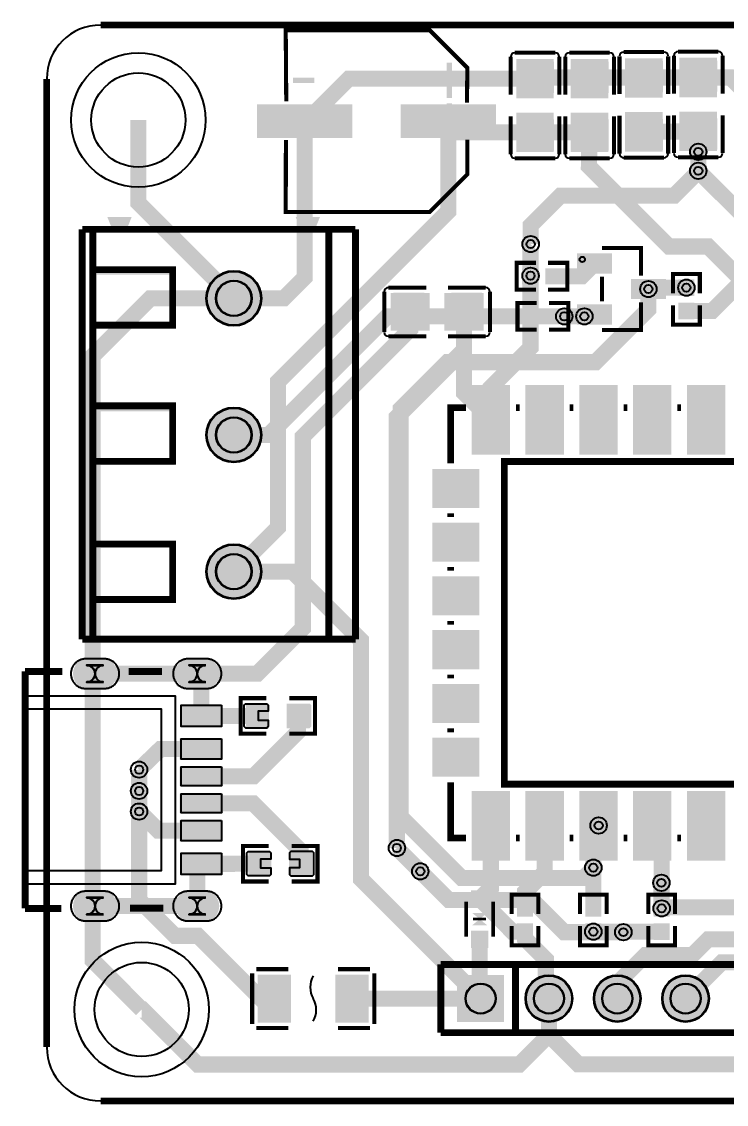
# Model space of a CAD drawing. Header units: millimetres. Extents: x -0.9 to 40.1, y -40.1 to 0.1.
# Drawn here: x -0.93 to 25.26, y -40.13 to 0.13 of the extents above; entities that cross this region are included whole.
import ezdxf

# ---------------------------------------------------------------- set-up
doc = ezdxf.new("R2010")
doc.units = ezdxf.units.MM
for name, color, linetype, true_color in [('BoardOutLine', 7, 'Continuous', 0xff00ff), ('BottomLayer', 7, 'Continuous', 0x0000ff), ('BottomSolderMaskLayer', 7, 'Continuous', 0xaa00ff), ('Document', 7, 'Continuous', 0xffffff), ('Hole', 7, 'Continuous', 0x222222), ('Multi-Layer', 7, 'Continuous', 0xc0c0c0), ('TopLayer', 7, 'Continuous', 0xff0000), ('TopPasteMaskLayer', 7, 'Continuous', 0x808080), ('TopSilkLayer', 7, 'Continuous', 0xffcc00), ('TopSolderMaskLayer', 7, 'Continuous', 0x800080)]:
    doc.layers.add(name, color=color, linetype=linetype, true_color=true_color)

msp = doc.modelspace()

# ---------------------------------------------------------------- hatches: boundary and pattern name
at = {"layer": 'BottomSolderMaskLayer'}
for points in [[(5.929, -10.16, 1), (7.98, -10.16, 1)], [(5.929, -15.24, 1), (7.98, -15.24, 1)], [(5.929, -20.32, 1), (7.98, -20.32, 1)], [(2.161, -23.54, -0.785398), (2.161, -24.69), (1.429, -24.69, -0.785398), (1.429, -23.54)], [(5.961, -23.54, -0.785398), (5.961, -24.69), (5.229, -24.69, -0.785398), (5.229, -23.54)], [(2.161, -32.18, -0.785398), (2.161, -33.33), (1.429, -33.33, -0.785398), (1.429, -32.18)], [(5.961, -32.18, -0.785398), (5.961, -33.33), (5.229, -33.33, -0.785398), (5.229, -32.18)], [(15.254, -35.32), (17.004, -35.32), (17.004, -37.07), (15.254, -37.07)], [(17.794, -36.195, 1), (19.544, -36.195, 1)], [(20.334, -36.195, 1), (22.084, -36.195, 1)], [(22.874, -36.195, 1), (24.624, -36.195, 1)]]:
    msp.add_hatch(color=256, dxfattribs=at).paths.add_polyline_path(points)
at = {"layer": 'Document'}
for points in [[(15.065, -4.23), (15.065, -2.91), (14.867, -2.91), (14.867, -4.23)], [(9.158, -3.669), (9.158, -3.471), (9.95, -3.471), (9.95, -3.669)], [(15.362, -3.669), (15.362, -3.471), (14.57, -3.471), (14.57, -3.669)], [(2.455, -7.64), (2.255, -7.14), (3.155, -7.14), (2.955, -7.64)], [(9.455, -7.64), (9.255, -7.14), (10.155, -7.14), (9.955, -7.64)], [(1.855, -9.08), (4.755, -9.08), (4.755, -9.28), (1.855, -9.28)], [(4.755, -11.08), (4.755, -9.28), (4.555, -9.28), (4.555, -11.08)], [(1.855, -11.28), (4.755, -11.28), (4.755, -11.08), (1.855, -11.08)], [(1.855, -14.16), (4.755, -14.16), (4.755, -14.36), (1.855, -14.36)], [(4.755, -16.16), (4.755, -14.36), (4.555, -14.36), (4.555, -16.16)], [(1.855, -16.36), (4.755, -16.36), (4.755, -16.16), (1.855, -16.16)], [(1.855, -19.24), (4.755, -19.24), (4.755, -19.44), (1.855, -19.44)], [(4.755, -21.24), (4.755, -19.44), (4.555, -19.44), (4.555, -21.24)], [(1.855, -21.44), (4.755, -21.44), (4.755, -21.24), (1.855, -21.24)], [(16.374, -33.011), (15.816, -33.011), (16.095, -33.24)], [(16.374, -33.469), (15.816, -33.469), (16.095, -33.24)]]:
    msp.add_hatch(color=256, dxfattribs=at).paths.add_polyline_path(points)
at = {"layer": 'Multi-Layer'}
for points in [[(5.955, -10.16, 1), (7.955, -10.16, 1)], [(5.955, -15.24, 1), (7.955, -15.24, 1)], [(5.955, -20.32, 1), (7.955, -20.32, 1)], [(2.145, -23.565, -0.785398), (2.145, -24.665), (1.445, -24.665, -0.785398), (1.445, -23.565)], [(5.945, -23.565, -0.785398), (5.945, -24.665), (5.245, -24.665, -0.785398), (5.245, -23.565)], [(2.145, -32.205, -0.785398), (2.145, -33.305), (1.445, -33.305, -0.785398), (1.445, -32.205)], [(5.945, -32.205, -0.785398), (5.945, -33.305), (5.245, -33.305, -0.785398), (5.245, -32.205)], [(15.279, -35.345), (16.979, -35.345), (16.979, -37.045), (15.279, -37.045)], [(17.819, -36.195, 1), (19.519, -36.195, 1)], [(20.359, -36.195, 1), (22.059, -36.195, 1)], [(22.899, -36.195, 1), (24.599, -36.195, 1)]]:
    msp.add_hatch(color=256, dxfattribs=at).paths.add_polyline_path(points)
at = {"layer": 'TopLayer'}
for points in [[(17.475, -2.695), (18.825, -2.695), (18.825, -1.285), (17.475, -1.285)], [(19.505, -2.695), (20.855, -2.695), (20.855, -1.285), (19.505, -1.285)], [(21.521, -2.674), (22.871, -2.674), (22.871, -1.264), (21.521, -1.264)], [(23.545, -2.655), (24.895, -2.655), (24.895, -1.245), (23.545, -1.245)], [(11.34, -4.17), (7.84, -4.17), (7.84, -2.97), (11.34, -2.97)], [(16.68, -4.17), (13.18, -4.17), (13.18, -2.97), (16.68, -2.97)], [(17.475, -3.285), (18.825, -3.285), (18.825, -4.695), (17.475, -4.695)], [(19.505, -3.285), (20.855, -3.285), (20.855, -4.695), (19.505, -4.695)], [(21.521, -3.264), (22.871, -3.264), (22.871, -4.674), (21.521, -4.674)], [(23.545, -3.245), (24.895, -3.245), (24.895, -4.655), (23.545, -4.655)], [(20.992, -9.215), (19.742, -9.215), (19.742, -8.515), (20.992, -8.515)], [(18.26, -9.07), (18.26, -9.61), (17.694, -9.61), (17.694, -9.07)], [(18.56, -9.07), (18.56, -9.61), (19.126, -9.61), (19.126, -9.07)], [(22.992, -10.165), (21.742, -10.165), (21.742, -9.465), (22.992, -9.465)], [(23.51, -10.046), (24.05, -10.046), (24.05, -9.48), (23.51, -9.48)], [(14.215, -11.34), (14.215, -9.99), (12.805, -9.99), (12.805, -11.34)], [(14.805, -11.34), (14.805, -9.99), (16.215, -9.99), (16.215, -11.34)], [(20.992, -11.115), (19.742, -11.115), (19.742, -10.415), (20.992, -10.415)], [(23.51, -10.346), (24.05, -10.346), (24.05, -10.911), (23.51, -10.911)], [(18.296, -10.561), (18.296, -11.101), (17.73, -11.101), (17.73, -10.561)], [(18.596, -10.561), (18.596, -11.101), (19.161, -11.101), (19.161, -10.561)], [(17.211, -13.424), (17.211, -15.924), (15.811, -15.924), (15.811, -13.424)], [(19.211, -13.424), (19.211, -15.924), (17.811, -15.924), (17.811, -13.424)], [(21.211, -13.424), (21.211, -15.924), (19.811, -15.924), (19.811, -13.424)], [(23.211, -13.424), (23.211, -15.924), (21.811, -15.924), (21.811, -13.424)], [(25.211, -13.424), (25.211, -15.924), (23.811, -15.924), (23.811, -13.424)], [(14.36, -16.525), (16.06, -16.525), (16.06, -17.925), (14.36, -17.925)], [(14.361, -18.523), (16.061, -18.523), (16.061, -19.923), (14.361, -19.923)], [(14.361, -20.522), (16.061, -20.522), (16.061, -21.922), (14.361, -21.922)], [(14.361, -22.523), (16.061, -22.523), (16.061, -23.923), (14.361, -23.923)], [(14.361, -24.522), (16.061, -24.522), (16.061, -25.922), (14.361, -25.922)], [(6.494, -25.285), (6.494, -26.085), (4.996, -26.085), (4.996, -25.285)], [(8.24, -26.117), (8.24, -25.253), (7.434, -25.253), (7.434, -26.117)], [(8.94, -26.117), (8.94, -25.253), (9.746, -25.253), (9.746, -26.117)], [(6.494, -26.535), (6.494, -27.295), (4.996, -27.295), (4.996, -26.535)], [(14.36, -26.522), (16.06, -26.522), (16.06, -27.922), (14.36, -27.922)], [(6.494, -27.584), (6.494, -28.285), (4.996, -28.285), (4.996, -27.584)], [(15.811, -31.024), (15.811, -28.524), (17.211, -28.524), (17.211, -31.024)], [(17.811, -31.025), (17.811, -28.525), (19.211, -28.525), (19.211, -31.025)], [(19.811, -31.027), (19.811, -28.527), (21.211, -28.527), (21.211, -31.027)], [(21.811, -31.026), (21.811, -28.526), (23.211, -28.526), (23.211, -31.026)], [(23.811, -31.025), (23.811, -28.525), (25.211, -28.525), (25.211, -31.025)], [(6.494, -28.585), (6.494, -29.286), (4.996, -29.286), (4.996, -28.585)], [(6.494, -29.575), (6.494, -30.335), (4.996, -30.335), (4.996, -29.575)], [(6.494, -30.784), (6.494, -31.585), (4.996, -31.585), (4.996, -30.784)], [(8.33, -31.612), (8.33, -30.748), (7.524, -30.748), (7.524, -31.612)], [(9.03, -31.612), (9.03, -30.748), (9.836, -30.748), (9.836, -31.612)], [(16.395, -32.19), (16.395, -32.79), (15.795, -32.79), (15.795, -32.19)], [(17.51, -33.124), (18.05, -33.124), (18.05, -32.558), (17.51, -32.558)], [(20.05, -33.124), (20.59, -33.124), (20.59, -32.558), (20.05, -32.558)], [(22.59, -33.124), (23.13, -33.124), (23.13, -32.558), (22.59, -32.558)], [(15.795, -34.29), (15.795, -33.69), (16.395, -33.69), (16.395, -34.29)], [(17.51, -33.424), (18.05, -33.424), (18.05, -33.99), (17.51, -33.99)], [(20.05, -33.424), (20.59, -33.424), (20.59, -33.99), (20.05, -33.99)], [(22.59, -33.424), (23.13, -33.424), (23.13, -33.99), (22.59, -33.99)], [(7.865, -35.331), (9.055, -35.331), (9.055, -37.059), (7.865, -37.059)], [(10.755, -35.331), (11.945, -35.331), (11.945, -37.059), (10.755, -37.059)]]:
    msp.add_hatch(color=256, dxfattribs=at).paths.add_polyline_path(points)
at = {"layer": 'TopPasteMaskLayer'}
for points in [[(17.53, -1.315), (18.81, -1.315), (18.86, -1.365), (18.86, -2.515), (18.81, -2.565), (18.4, -2.57), (18.4, -2.12), (17.95, -2.12), (17.95, -2.56), (17.53, -2.565), (17.48, -2.515), (17.48, -1.365)], [(19.56, -1.315), (20.84, -1.315), (20.89, -1.365), (20.89, -2.515), (20.84, -2.565), (20.43, -2.57), (20.43, -2.12), (19.98, -2.12), (19.98, -2.56), (19.56, -2.565), (19.51, -2.515), (19.51, -1.365)], [(21.576, -1.294), (22.856, -1.294), (22.906, -1.344), (22.906, -2.494), (22.856, -2.544), (22.446, -2.549), (22.446, -2.099), (21.996, -2.099), (21.996, -2.539), (21.576, -2.544), (21.526, -2.494), (21.526, -1.344)], [(23.6, -1.275), (24.88, -1.275), (24.93, -1.325), (24.93, -2.475), (24.88, -2.525), (24.47, -2.53), (24.47, -2.08), (24.02, -2.08), (24.02, -2.52), (23.6, -2.525), (23.55, -2.475), (23.55, -1.325)], [(11.34, -4.17), (7.84, -4.17), (7.84, -2.97), (11.34, -2.97)], [(16.68, -4.17), (13.18, -4.17), (13.18, -2.97), (16.68, -2.97)], [(17.53, -3.465), (17.95, -3.465), (17.95, -3.91), (18.4, -3.91), (18.4, -3.47), (18.81, -3.465), (18.86, -3.515), (18.86, -4.665), (18.81, -4.715), (17.53, -4.715), (17.48, -4.665), (17.48, -3.515)], [(19.56, -3.465), (19.98, -3.465), (19.98, -3.91), (20.43, -3.91), (20.43, -3.47), (20.84, -3.465), (20.89, -3.515), (20.89, -4.665), (20.84, -4.715), (19.56, -4.715), (19.51, -4.665), (19.51, -3.515)], [(21.576, -3.444), (21.996, -3.444), (21.996, -3.889), (22.446, -3.889), (22.446, -3.449), (22.856, -3.444), (22.906, -3.494), (22.906, -4.644), (22.856, -4.694), (21.576, -4.694), (21.526, -4.644), (21.526, -3.494)], [(23.6, -3.425), (24.02, -3.425), (24.02, -3.87), (24.47, -3.87), (24.47, -3.43), (24.88, -3.425), (24.93, -3.475), (24.93, -4.625), (24.88, -4.675), (23.6, -4.675), (23.55, -4.625), (23.55, -3.475)], [(20.992, -9.215), (19.742, -9.215), (19.742, -8.515), (20.992, -8.515)], [(18.275, -9.11), (18.275, -9.57), (18.235, -9.61), (17.734, -9.61), (17.694, -9.57), (17.694, -9.11), (17.734, -9.07), (18.235, -9.07)], [(18.545, -9.11), (18.545, -9.57), (18.585, -9.61), (19.086, -9.61), (19.126, -9.57), (19.126, -9.11), (19.086, -9.07), (18.585, -9.07)], [(22.992, -10.165), (21.742, -10.165), (21.742, -9.465), (22.992, -9.465)], [(23.55, -10.061), (24.01, -10.061), (24.05, -10.021), (24.05, -9.52), (24.01, -9.48), (23.55, -9.48), (23.51, -9.52), (23.51, -10.021)], [(12.835, -11.285), (12.835, -10.005), (12.885, -9.955), (14.035, -9.955), (14.085, -10.005), (14.09, -10.415), (13.64, -10.415), (13.64, -10.865), (14.08, -10.865), (14.085, -11.285), (14.035, -11.335), (12.885, -11.335)], [(14.985, -11.285), (14.985, -10.865), (15.43, -10.865), (15.43, -10.415), (14.99, -10.415), (14.985, -10.005), (15.035, -9.955), (16.185, -9.955), (16.235, -10.005), (16.235, -11.285), (16.185, -11.335), (15.035, -11.335)], [(20.992, -11.115), (19.742, -11.115), (19.742, -10.415), (20.992, -10.415)], [(23.55, -10.331), (24.01, -10.331), (24.05, -10.371), (24.05, -10.871), (24.01, -10.911), (23.55, -10.911), (23.51, -10.871), (23.51, -10.371)], [(18.311, -10.601), (18.311, -11.061), (18.271, -11.101), (17.77, -11.101), (17.73, -11.061), (17.73, -10.601), (17.77, -10.561), (18.271, -10.561)], [(18.581, -10.601), (18.581, -11.061), (18.621, -11.101), (19.121, -11.101), (19.161, -11.061), (19.161, -10.601), (19.121, -10.561), (18.621, -10.561)], [(17.211, -13.424), (17.211, -15.924), (15.811, -15.924), (15.811, -13.424)], [(19.211, -13.424), (19.211, -15.924), (17.811, -15.924), (17.811, -13.424)], [(21.211, -13.424), (21.211, -15.924), (19.811, -15.924), (19.811, -13.424)], [(23.211, -13.424), (23.211, -15.924), (21.811, -15.924), (21.811, -13.424)], [(25.211, -13.424), (25.211, -15.924), (23.811, -15.924), (23.811, -13.424)], [(14.36, -16.525), (16.06, -16.525), (16.06, -17.925), (14.36, -17.925)], [(14.361, -18.523), (16.061, -18.523), (16.061, -19.923), (14.361, -19.923)], [(14.361, -20.522), (16.061, -20.522), (16.061, -21.922), (14.361, -21.922)], [(14.361, -22.523), (16.061, -22.523), (16.061, -23.923), (14.361, -23.923)], [(14.361, -24.522), (16.061, -24.522), (16.061, -25.922), (14.361, -25.922)], [(9.785, -25.235), (8.985, -25.235), (8.935, -25.285), (8.935, -25.513), (9.305, -25.513), (9.305, -25.843), (8.935, -25.843), (8.935, -26.085), (8.985, -26.135), (9.785, -26.135), (9.835, -26.085), (9.835, -25.285)], [(14.36, -26.522), (16.06, -26.522), (16.06, -27.922), (14.36, -27.922)], [(15.811, -31.024), (15.811, -28.524), (17.211, -28.524), (17.211, -31.024)], [(17.811, -31.025), (17.811, -28.525), (19.211, -28.525), (19.211, -31.025)], [(19.811, -31.027), (19.811, -28.527), (21.211, -28.527), (21.211, -31.027)], [(21.811, -31.026), (21.811, -28.526), (23.211, -28.526), (23.211, -31.026)], [(23.811, -31.025), (23.811, -28.525), (25.211, -28.525), (25.211, -31.025)], [(16.395, -32.19), (16.395, -32.79), (15.795, -32.79), (15.795, -32.19)], [(17.55, -33.139), (18.01, -33.139), (18.05, -33.099), (18.05, -32.598), (18.01, -32.558), (17.55, -32.558), (17.51, -32.598), (17.51, -33.099)], [(20.09, -33.139), (20.55, -33.139), (20.59, -33.099), (20.59, -32.598), (20.55, -32.558), (20.09, -32.558), (20.05, -32.598), (20.05, -33.099)], [(22.63, -33.139), (23.09, -33.139), (23.13, -33.099), (23.13, -32.598), (23.09, -32.558), (22.63, -32.558), (22.59, -32.598), (22.59, -33.099)], [(17.55, -33.409), (18.01, -33.409), (18.05, -33.449), (18.05, -33.95), (18.01, -33.99), (17.55, -33.99), (17.51, -33.95), (17.51, -33.449)], [(20.09, -33.409), (20.55, -33.409), (20.59, -33.449), (20.59, -33.95), (20.55, -33.99), (20.09, -33.99), (20.05, -33.95), (20.05, -33.449)], [(22.63, -33.409), (23.09, -33.409), (23.13, -33.449), (23.13, -33.95), (23.09, -33.99), (22.63, -33.99), (22.59, -33.95), (22.59, -33.449)], [(15.795, -34.29), (15.795, -33.69), (16.395, -33.69), (16.395, -34.29)], [(7.865, -35.331), (9.055, -35.331), (9.055, -37.059), (7.865, -37.059)], [(10.755, -35.331), (11.945, -35.331), (11.945, -37.059), (10.755, -37.059)]]:
    msp.add_hatch(color=256, dxfattribs=at).paths.add_polyline_path(points)
at = {"layer": 'TopSilkLayer'}
for points in [[(15.065, -2.712), (15.065, -1.392), (14.867, -1.392), (14.867, -2.712)], [(9.158, -2.151), (9.158, -1.953), (9.95, -1.953), (9.95, -2.151)], [(15.362, -2.151), (15.362, -1.953), (14.57, -1.953), (14.57, -2.151)], [(16.095, -33.24), (15.816, -33.011), (16.374, -33.011)], [(16.095, -33.24), (16.374, -33.469), (15.816, -33.469)]]:
    msp.add_hatch(color=256, dxfattribs=at).paths.add_polyline_path(points)
at = {"layer": 'TopSolderMaskLayer'}
for points in [[(17.451, -2.722), (18.849, -2.722), (18.849, -1.258), (17.451, -1.258)], [(19.481, -2.722), (20.879, -2.722), (20.879, -1.258), (19.481, -1.258)], [(21.497, -2.701), (22.895, -2.701), (22.895, -1.237), (21.497, -1.237)], [(23.521, -2.682), (24.919, -2.682), (24.919, -1.218), (23.521, -1.218)], [(11.365, -4.195), (7.815, -4.195), (7.815, -2.945), (11.365, -2.945)], [(16.705, -4.195), (13.155, -4.195), (13.155, -2.945), (16.705, -2.945)], [(23.521, -3.219), (24.919, -3.219), (24.919, -4.682), (23.521, -4.682)], [(17.451, -3.259), (18.849, -3.259), (18.849, -4.722), (17.451, -4.722)], [(19.481, -3.259), (20.879, -3.259), (20.879, -4.722), (19.481, -4.722)], [(21.497, -3.238), (22.895, -3.238), (22.895, -4.701), (21.497, -4.701)], [(21.017, -9.24), (19.716, -9.24), (19.716, -8.489), (21.017, -8.489)], [(5.929, -10.16, 1), (7.98, -10.16, 1)], [(18.285, -9.044), (18.285, -9.635), (17.669, -9.635), (17.669, -9.044)], [(18.535, -9.044), (18.535, -9.635), (19.151, -9.635), (19.151, -9.044)], [(23.017, -10.19), (21.716, -10.19), (21.716, -9.439), (23.017, -9.439)], [(23.485, -10.072), (24.074, -10.072), (24.074, -9.453), (23.485, -9.453)], [(14.24, -11.365), (14.24, -9.965), (12.78, -9.965), (12.78, -11.365)], [(14.78, -11.365), (14.78, -9.965), (16.24, -9.965), (16.24, -11.365)], [(21.017, -11.14), (19.716, -11.14), (19.716, -10.389), (21.017, -10.389)], [(23.485, -10.319), (24.074, -10.319), (24.074, -10.938), (23.485, -10.938)], [(18.321, -10.535), (18.321, -11.126), (17.704, -11.126), (17.704, -10.535)], [(18.57, -10.535), (18.57, -11.126), (19.187, -11.126), (19.187, -10.535)], [(17.225, -13.379), (17.225, -15.97), (15.796, -15.97), (15.796, -13.379)], [(19.225, -13.378), (19.225, -15.969), (17.796, -15.969), (17.796, -13.378)], [(21.225, -13.378), (21.225, -15.969), (19.796, -15.969), (19.796, -13.378)], [(23.225, -13.378), (23.225, -15.969), (21.796, -15.969), (21.796, -13.378)], [(25.225, -13.378), (25.225, -15.969), (23.796, -15.969), (23.796, -13.378)], [(5.929, -15.24, 1), (7.98, -15.24, 1)], [(14.334, -16.5), (16.085, -16.5), (16.085, -17.95), (14.334, -17.95)], [(14.336, -18.498), (16.086, -18.498), (16.086, -19.948), (14.336, -19.948)], [(5.929, -20.32, 1), (7.98, -20.32, 1)], [(14.335, -20.496), (16.086, -20.496), (16.086, -21.947), (14.335, -21.947)], [(14.335, -22.497), (16.086, -22.497), (16.086, -23.948), (14.335, -23.948)], [(2.161, -23.54, -0.785398), (2.161, -24.69), (1.429, -24.69, -0.785398), (1.429, -23.54)], [(5.961, -23.54, -0.785398), (5.961, -24.69), (5.229, -24.69, -0.785398), (5.229, -23.54)], [(14.335, -24.496), (16.086, -24.496), (16.086, -25.947), (14.335, -25.947)], [(6.542, -25.272), (6.542, -26.099), (4.948, -26.099), (4.948, -25.272)], [(8.265, -26.142), (8.265, -25.228), (7.408, -25.228), (7.408, -26.142)], [(8.915, -26.142), (8.915, -25.228), (9.772, -25.228), (9.772, -26.142)], [(6.544, -26.522), (6.544, -27.307), (4.946, -27.307), (4.946, -26.522)], [(14.334, -26.496), (16.085, -26.496), (16.085, -27.947), (14.334, -27.947)], [(6.549, -27.572), (6.549, -28.297), (4.941, -28.297), (4.941, -27.572)], [(6.549, -28.573), (6.549, -29.298), (4.941, -29.298), (4.941, -28.573)], [(15.796, -31.069), (15.796, -28.478), (17.225, -28.478), (17.225, -31.069)], [(17.796, -31.071), (17.796, -28.48), (19.225, -28.48), (19.225, -31.071)], [(19.796, -31.072), (19.796, -28.481), (21.225, -28.481), (21.225, -31.072)], [(21.796, -31.071), (21.796, -28.48), (23.225, -28.48), (23.225, -31.071)], [(23.796, -31.07), (23.796, -28.48), (25.225, -28.48), (25.225, -31.07)], [(6.544, -29.563), (6.544, -30.348), (4.946, -30.348), (4.946, -29.563)], [(6.542, -30.771), (6.542, -31.598), (4.948, -31.598), (4.948, -30.771)], [(8.355, -31.637), (8.355, -30.723), (7.498, -30.723), (7.498, -31.637)], [(9.005, -31.637), (9.005, -30.723), (9.862, -30.723), (9.862, -31.637)], [(2.161, -32.18, -0.785398), (2.161, -33.33), (1.429, -33.33, -0.785398), (1.429, -32.18)], [(5.961, -32.18, -0.785398), (5.961, -33.33), (5.229, -33.33, -0.785398), (5.229, -32.18)], [(16.42, -32.165), (16.42, -32.815), (15.77, -32.815), (15.77, -32.165)], [(17.486, -33.151), (18.074, -33.151), (18.074, -32.532), (17.486, -32.532)], [(20.026, -33.151), (20.614, -33.151), (20.614, -32.532), (20.026, -32.532)], [(22.566, -33.151), (23.154, -33.151), (23.154, -32.532), (22.566, -32.532)], [(17.486, -33.397), (18.074, -33.397), (18.074, -34.016), (17.486, -34.016)], [(20.026, -33.397), (20.614, -33.397), (20.614, -34.016), (20.026, -34.016)], [(22.566, -33.397), (23.154, -33.397), (23.154, -34.016), (22.566, -34.016)], [(15.77, -34.315), (15.77, -33.665), (16.42, -33.665), (16.42, -34.315)], [(7.84, -35.306), (9.08, -35.306), (9.08, -37.084), (7.84, -37.084)], [(10.73, -35.306), (11.97, -35.306), (11.97, -37.084), (10.73, -37.084)], [(15.254, -35.32), (17.004, -35.32), (17.004, -37.07), (15.254, -37.07)], [(17.794, -36.195, 1), (19.544, -36.195, 1)], [(20.334, -36.195, 1), (22.084, -36.195, 1)], [(22.874, -36.195, 1), (24.624, -36.195, 1)]]:
    msp.add_hatch(color=256, dxfattribs=at).paths.add_polyline_path(points)

# ---------------------------------------------------------------- linework, layer by layer
at = {"layer": 'BoardOutLine', "const_width": 0.254}
for points in [[(2, 0), (38, 0)], [(0, -38), (0, -2)], [(38, -40), (2, -40)]]:
    msp.add_lwpolyline(points, dxfattribs=at)
at = {"layer": 'BoardOutLine'}
for centre, start, end in [((2, -2), 90, 180), ((2, -38), 180, 270)]:
    msp.add_arc(centre, 2, start, end, dxfattribs=at)
at = {"layer": 'BottomLayer', "const_width": 0.6}
for points in [[(24.22, -4.712), (24.22, -5.42)], [(24.22, -5.42), (24.22, -5.45), (23.325, -6.345), (19.095, -6.345), (17.99, -7.45), (17.99, -8.143)], [(17.99, -8.143), (17.985, -8.148), (17.985, -9.32)], [(22.367, -9.815), (22.367, -10.564), (20.396, -12.535), (14.89, -12.535), (13.16, -14.265), (13.16, -29.444), (15.431, -31.715), (19.954, -31.715), (20.32, -31.349), (20.32, -29.954), (20.516, -29.761)], [(23.78, -9.763), (22.418, -9.763), (22.367, -9.815)], [(19.238, -10.831), (12.659, -10.831), (8.25, -15.24), (6.955, -15.24)], [(19.987, -10.831), (19.237, -10.831)], [(6.955, -20.32), (9.131, -20.32), (11.679, -22.87), (11.679, -31.745), (16.129, -36.195)], [(5.595, -24.115), (1.795, -24.115)], [(3.434, -27.681), (3.434, -29.241)], [(13.016, -30.596), (13.885, -31.465)], [(13.886, -31.466), (14.95, -32.53), (18.039, -32.53), (19.235, -33.726), (21.435, -33.726)], [(31.369, -36.195), (31.369, -34.044), (30.125, -32.8), (22.85, -32.8), (22.85, -31.89)], [(5.595, -32.755), (1.795, -32.755)]]:
    msp.add_lwpolyline(points, dxfattribs=at)
at = {"layer": 'BottomSolderMaskLayer'}
for points in [[(2.109, -23.801), (1.481, -23.801)], [(5.909, -23.801), (5.281, -23.801)], [(2.109, -24.429), (1.481, -24.429)], [(5.909, -24.429), (5.281, -24.429)], [(2.109, -32.441), (1.481, -32.441)], [(5.909, -32.441), (5.281, -32.441)], [(2.109, -33.069), (1.481, -33.069)], [(5.909, -33.069), (5.281, -33.069)]]:
    msp.add_lwpolyline(points, close=True, dxfattribs=at)
for centre, radius in [((6.955, -10.16), 1.025), ((6.955, -10.16), 0.667), ((6.955, -15.24), 1.025), ((6.955, -15.24), 0.667), ((6.955, -20.32), 1.025), ((6.955, -20.32), 0.667), ((18.669, -36.195), 0.875), ((21.209, -36.195), 0.875), ((23.749, -36.195), 0.875), ((16.129, -36.195), 0.566), ((18.669, -36.195), 0.566), ((21.209, -36.195), 0.566), ((23.749, -36.195), 0.566)]:
    msp.add_circle(centre, radius, dxfattribs=at)
for centre, start, end in [((1.481, -24.115), 270, 450), ((2.109, -24.115), 450, 270), ((5.281, -24.115), 270, 450), ((5.909, -24.115), 450, 270), ((1.481, -32.755), 270, 450), ((2.109, -32.755), 450, 270), ((5.281, -32.755), 270, 450), ((5.909, -32.755), 450, 270)]:
    msp.add_arc(centre, 0.314, start, end, dxfattribs=at)
at = {"layer": 'Document'}
msp.add_lwpolyline([(-0.73, -24.935), (4.77, -24.935), (4.77, -31.935), (-0.73, -31.935), (-0.73, -31.435), (4.27, -31.435), (4.27, -25.435), (-0.73, -25.435)], close=True, dxfattribs=at)
msp.add_circle((19.907, -8.715), 0.1, dxfattribs=at)
at = {"layer": 'Hole'}
for centre, radius in [((3.405, -3.53), 1.75), ((24.22, -4.712), 0.152), ((24.22, -5.42), 0.152), ((17.99, -8.143), 0.152), ((17.985, -9.32), 0.152), ((23.78, -9.763), 0.152), ((22.367, -9.815), 0.152), ((19.237, -10.831), 0.152), ((19.987, -10.831), 0.152), ((3.434, -27.681), 0.152), ((3.434, -28.474), 0.152), ((3.434, -29.241), 0.152), ((20.515, -29.76), 0.152), ((13.016, -30.596), 0.152), ((13.885, -31.465), 0.152), ((20.32, -31.328), 0.152), ((22.85, -31.89), 0.152), ((22.86, -32.842), 0.152), ((20.32, -33.707), 0.152), ((21.435, -33.725), 0.152), ((3.53, -36.6), 1.75)]:
    msp.add_circle(centre, radius, dxfattribs=at)
at = {"layer": 'Multi-Layer'}
for points in [[(2.095, -23.815), (1.495, -23.815)], [(5.895, -23.815), (5.295, -23.815)], [(2.095, -24.415), (1.495, -24.415)], [(5.895, -24.415), (5.295, -24.415)], [(2.095, -32.455), (1.495, -32.455)], [(5.895, -32.455), (5.295, -32.455)], [(2.095, -33.055), (1.495, -33.055)], [(5.895, -33.055), (5.295, -33.055)]]:
    msp.add_lwpolyline(points, close=True, dxfattribs=at)
for centre, radius in [((3.405, -3.53), 2.5), ((24.22, -4.712), 0.305), ((24.22, -5.42), 0.305), ((17.99, -8.143), 0.305), ((6.955, -10.16), 1), ((17.985, -9.32), 0.305), ((6.955, -10.16), 0.65), ((22.367, -9.815), 0.305), ((23.78, -9.763), 0.305), ((19.237, -10.831), 0.305), ((19.987, -10.831), 0.305), ((6.955, -15.24), 1), ((6.955, -15.24), 0.65), ((6.955, -20.32), 1), ((6.955, -20.32), 0.65), ((3.434, -27.681), 0.305), ((3.434, -28.474), 0.305), ((3.434, -29.241), 0.305), ((20.515, -29.76), 0.305), ((13.016, -30.596), 0.305), ((13.885, -31.465), 0.305), ((20.32, -31.328), 0.305), ((22.85, -31.89), 0.305), ((22.86, -32.842), 0.305), ((20.32, -33.707), 0.305), ((21.435, -33.725), 0.305), ((3.53, -36.6), 2.5), ((18.669, -36.195), 0.85), ((21.209, -36.195), 0.85), ((23.749, -36.195), 0.85), ((16.129, -36.195), 0.55), ((18.669, -36.195), 0.55), ((21.209, -36.195), 0.55), ((23.749, -36.195), 0.55)]:
    msp.add_circle(centre, radius, dxfattribs=at)
for centre, start, end in [((1.495, -24.115), 270, 450), ((2.095, -24.115), 450, 270), ((5.295, -24.115), 270, 450), ((5.895, -24.115), 450, 270), ((1.495, -32.755), 270, 450), ((2.095, -32.755), 450, 270), ((5.295, -32.755), 270, 450), ((5.895, -32.755), 450, 270)]:
    msp.add_arc(centre, 0.3, start, end, dxfattribs=at)
at = {"layer": 'TopLayer', "const_width": 0.6}
for points in [[(9.625, -3.6), (11.235, -1.99), (18.15, -1.99)], [(18.15, -1.99), (18.19, -1.95), (24.22, -1.95)], [(24.22, -1.95), (25.415, -1.95), (27.135, -3.67), (27.135, -4.725)], [(3.405, -3.53), (3.405, -6.61), (6.955, -10.16)], [(14.93, -3.569), (14.93, -6.924), (8.595, -13.259), (8.595, -18.679), (6.955, -20.32)], [(9.59, -3.57), (9.59, -9.381), (8.811, -10.16), (6.955, -10.16)], [(9.59, -3.57), (9.595, -3.57), (9.625, -3.6)], [(14.965, -3.6), (14.935, -3.57), (14.93, -3.57)], [(14.965, -3.6), (15.355, -3.99), (20.18, -3.99)], [(18.15, -3.99), (20.18, -3.99)], [(20.18, -3.99), (20.155, -5.255), (23.134, -8.235), (24.59, -8.235), (25.679, -9.324), (27.135, -9.324)], [(22.197, -3.97), (24.219, -3.95)], [(24.22, -3.95), (24.22, -4.712)], [(24.22, -4.712), (24.22, -5.42)], [(24.22, -5.42), (24.22, -5.42), (25.825, -7.025), (27.135, -7.025)], [(17.985, -9.32), (17.985, -8.148), (17.99, -8.143)], [(18.843, -9.34), (19.892, -9.34), (20.367, -8.865)], [(16.511, -14.674), (16.511, -13.469), (17.985, -11.995), (17.985, -9.32)], [(17.985, -9.32), (17.985, -9.35), (17.99, -9.355)], [(23.78, -10.628), (24.737, -10.628), (26.04, -9.325), (27.135, -9.325)], [(22.367, -9.815), (22.418, -9.763), (23.78, -9.763)], [(6.955, -10.16), (3.85, -10.16), (1.709, -12.301), (1.709, -34.773), (3.53, -36.601)], [(5.596, -24.115), (7.828, -24.115), (9.52, -22.426), (9.52, -15.301), (13.51, -11.311), (13.51, -10.665)], [(15.509, -10.665), (15.509, -12.085), (13.015, -14.58), (13.015, -30.597)], [(15.51, -10.665), (15.51, -13.674), (16.511, -14.674)], [(19.987, -10.831), (20.3, -10.831), (20.367, -10.765)], [(18.878, -10.831), (19.237, -10.831)], [(19.237, -10.831), (19.987, -10.831)], [(5.595, -24.115), (5.745, -24.265), (5.745, -25.685)], [(7.836, -25.685), (5.745, -25.685)], [(5.745, -27.935), (7.682, -27.935), (9.343, -26.273), (9.343, -25.685)], [(3.434, -27.681), (3.434, -27.681), (4.229, -26.914), (5.745, -26.914)], [(3.434, -28.474), (3.434, -27.681)], [(3.434, -29.241), (3.434, -29.241), (3.434, -28.474)], [(8.461, -36.195), (7.955, -36.195), (5.621, -33.861), (4.77, -33.861), (3.434, -32.525), (3.434, -29.241)], [(5.745, -29.954), (4.15, -29.954), (3.434, -29.241)], [(5.745, -28.936), (7.676, -28.936), (9.434, -30.693), (9.434, -31.181)], [(16.511, -29.774), (16.511, -32.074), (16.095, -32.49)], [(17.78, -32.842), (17.78, -32.23), (18.512, -31.499), (18.512, -29.776)], [(20.32, -31.328), (20.32, -29.955), (20.515, -29.76)], [(20.515, -29.76), (20.515, -29.77), (20.52, -29.775)], [(28.512, -29.776), (28.512, -31.199), (25.715, -33.995), (24.585, -33.995), (24.006, -34.575), (22.261, -34.575), (21.209, -35.626), (21.209, -36.195)], [(22.86, -32.841), (22.86, -30.125), (22.511, -29.776)], [(30.511, -29.776), (30.511, -30.599), (26.266, -34.844), (25.101, -34.844), (23.749, -36.195)], [(13.016, -30.596), (13.885, -31.465)], [(5.745, -31.185), (5.595, -31.335), (5.595, -32.755)], [(7.927, -31.181), (5.745, -31.184)], [(20.32, -32.841), (20.32, -31.328)], [(22.85, -31.89), (22.86, -32.842)], [(16.096, -32.489), (17.31, -33.706), (17.78, -33.706)], [(17.78, -33.707), (17.78, -33.97), (18.555, -34.745), (18.555, -36.081), (18.669, -36.195)], [(21.435, -33.726), (20.32, -33.706)], [(22.86, -33.707), (20.32, -33.707)], [(16.095, -33.99), (16.095, -36.161), (16.129, -36.195)], [(11.35, -36.195), (16.129, -36.195)], [(18.669, -36.195), (18.669, -37.544), (19.764, -38.641), (34.425, -38.641), (36.594, -36.469)], [(3.53, -36.6), (3.565, -36.6), (5.61, -38.645), (17.568, -38.645), (18.669, -37.544)]]:
    msp.add_lwpolyline(points, dxfattribs=at)
at = {"layer": 'TopPasteMaskLayer'}
for points in [[(2.693, -24.156), (2.695, -24.129), (2.695, -24.101), (2.693, -24.074), (2.691, -24.047), (2.687, -24.019), (2.681, -23.993), (2.674, -23.966), (2.666, -23.94), (2.657, -23.914), (2.646, -23.889), (2.634, -23.864), (2.621, -23.84), (2.607, -23.817), (2.592, -23.794), (2.575, -23.772), (2.557, -23.751), (2.539, -23.731), (2.519, -23.712), (2.499, -23.694), (2.477, -23.677), (2.455, -23.661), (2.432, -23.646), (2.408, -23.632), (2.384, -23.619), (2.359, -23.608), (2.333, -23.598), (2.307, -23.589), (2.281, -23.582), (2.254, -23.576), (2.227, -23.571), (2.2, -23.568), (2.172, -23.566), (2.145, -23.565), (1.445, -23.565), (1.418, -23.566), (1.39, -23.568), (1.363, -23.571), (1.336, -23.576), (1.309, -23.582), (1.283, -23.589), (1.257, -23.598), (1.231, -23.608), (1.206, -23.619), (1.182, -23.632), (1.158, -23.646), (1.135, -23.661), (1.113, -23.677), (1.091, -23.694), (1.071, -23.712), (1.051, -23.731), (1.033, -23.751), (1.015, -23.772), (0.998, -23.794), (0.983, -23.817), (0.969, -23.84), (0.956, -23.864), (0.944, -23.889), (0.933, -23.914), (0.924, -23.94), (0.916, -23.966), (0.909, -23.993), (0.903, -24.019), (0.899, -24.047), (0.897, -24.074), (0.895, -24.101), (0.895, -24.129), (0.897, -24.156), (0.899, -24.183), (0.903, -24.21), (0.909, -24.237), (0.916, -24.264), (0.924, -24.29), (0.933, -24.316), (0.944, -24.341), (0.956, -24.366), (0.969, -24.39), (0.983, -24.413), (0.998, -24.436), (1.015, -24.458), (1.033, -24.479), (1.051, -24.499), (1.071, -24.518), (1.091, -24.536), (1.113, -24.553), (1.135, -24.569), (1.158, -24.584), (1.182, -24.598), (1.206, -24.611), (1.231, -24.622), (1.257, -24.632), (1.283, -24.641), (1.309, -24.648), (1.336, -24.654), (1.363, -24.659), (1.39, -24.662), (1.418, -24.664), (1.445, -24.665), (2.145, -24.665), (2.172, -24.664), (2.2, -24.662), (2.227, -24.659), (2.254, -24.654), (2.281, -24.648), (2.307, -24.641), (2.333, -24.632), (2.359, -24.622), (2.384, -24.611), (2.408, -24.598), (2.432, -24.584), (2.455, -24.569), (2.477, -24.553), (2.499, -24.536), (2.519, -24.518), (2.539, -24.499), (2.557, -24.479), (2.575, -24.458), (2.592, -24.436), (2.607, -24.413), (2.621, -24.39), (2.634, -24.366), (2.646, -24.341), (2.657, -24.316), (2.666, -24.29), (2.674, -24.264), (2.681, -24.237), (2.687, -24.21), (2.691, -24.183)], [(6.493, -24.156), (6.495, -24.129), (6.495, -24.101), (6.493, -24.074), (6.491, -24.047), (6.487, -24.019), (6.481, -23.993), (6.474, -23.966), (6.466, -23.94), (6.457, -23.914), (6.446, -23.889), (6.434, -23.864), (6.421, -23.84), (6.407, -23.817), (6.391, -23.794), (6.375, -23.772), (6.357, -23.751), (6.339, -23.731), (6.319, -23.712), (6.298, -23.694), (6.277, -23.677), (6.255, -23.661), (6.232, -23.646), (6.208, -23.632), (6.183, -23.619), (6.158, -23.608), (6.133, -23.598), (6.107, -23.589), (6.081, -23.582), (6.054, -23.576), (6.027, -23.571), (6, -23.568), (5.972, -23.566), (5.945, -23.565), (5.245, -23.565), (5.217, -23.566), (5.19, -23.568), (5.163, -23.571), (5.136, -23.576), (5.109, -23.582), (5.083, -23.589), (5.057, -23.598), (5.031, -23.608), (5.006, -23.619), (4.982, -23.632), (4.958, -23.646), (4.935, -23.661), (4.913, -23.677), (4.891, -23.694), (4.871, -23.712), (4.851, -23.731), (4.832, -23.751), (4.815, -23.772), (4.798, -23.794), (4.783, -23.817), (4.769, -23.84), (4.755, -23.864), (4.744, -23.889), (4.733, -23.914), (4.723, -23.94), (4.715, -23.966), (4.709, -23.993), (4.703, -24.019), (4.699, -24.047), (4.696, -24.074), (4.695, -24.101), (4.695, -24.129), (4.696, -24.156), (4.699, -24.183), (4.703, -24.21), (4.709, -24.237), (4.715, -24.264), (4.723, -24.29), (4.733, -24.316), (4.744, -24.341), (4.755, -24.366), (4.769, -24.39), (4.783, -24.413), (4.798, -24.436), (4.815, -24.458), (4.832, -24.479), (4.851, -24.499), (4.871, -24.518), (4.891, -24.536), (4.913, -24.553), (4.935, -24.569), (4.958, -24.584), (4.982, -24.598), (5.006, -24.611), (5.031, -24.622), (5.057, -24.632), (5.083, -24.641), (5.109, -24.648), (5.136, -24.654), (5.163, -24.659), (5.19, -24.662), (5.217, -24.664), (5.245, -24.665), (5.945, -24.665), (5.972, -24.664), (6, -24.662), (6.027, -24.659), (6.054, -24.654), (6.081, -24.648), (6.107, -24.641), (6.133, -24.632), (6.158, -24.622), (6.183, -24.611), (6.208, -24.598), (6.232, -24.584), (6.255, -24.569), (6.277, -24.553), (6.298, -24.536), (6.319, -24.518), (6.339, -24.499), (6.357, -24.479), (6.375, -24.458), (6.391, -24.436), (6.407, -24.413), (6.421, -24.39), (6.434, -24.366), (6.446, -24.341), (6.457, -24.316), (6.466, -24.29), (6.474, -24.264), (6.481, -24.237), (6.487, -24.21), (6.491, -24.183)], [(6.494, -25.285), (6.494, -26.085), (4.996, -26.085), (4.996, -25.285)], [(8.235, -25.285), (8.235, -25.513), (7.855, -25.513), (7.855, -25.843), (8.235, -25.843), (8.235, -26.085), (8.185, -26.135), (7.395, -26.135), (7.345, -26.085), (7.345, -25.285), (7.395, -25.235), (8.185, -25.235)], [(6.494, -26.535), (6.494, -27.295), (4.996, -27.295), (4.996, -26.535)], [(6.494, -27.584), (6.494, -28.285), (4.996, -28.285), (4.996, -27.584)], [(6.494, -28.585), (6.494, -29.286), (4.996, -29.286), (4.996, -28.585)], [(6.494, -29.575), (6.494, -30.335), (4.996, -30.335), (4.996, -29.575)], [(6.494, -30.784), (6.494, -31.585), (4.996, -31.585), (4.996, -30.784)], [(8.325, -30.78), (8.325, -31.008), (7.945, -31.008), (7.945, -31.338), (8.325, -31.338), (8.325, -31.58), (8.275, -31.63), (7.485, -31.63), (7.435, -31.58), (7.435, -30.78), (7.485, -30.73), (8.275, -30.73)], [(9.875, -30.73), (9.075, -30.73), (9.025, -30.78), (9.025, -31.008), (9.395, -31.008), (9.395, -31.338), (9.025, -31.338), (9.025, -31.58), (9.075, -31.63), (9.875, -31.63), (9.925, -31.58), (9.925, -30.78)], [(2.693, -32.796), (2.695, -32.769), (2.695, -32.741), (2.693, -32.714), (2.691, -32.687), (2.687, -32.66), (2.681, -32.633), (2.674, -32.606), (2.666, -32.58), (2.657, -32.554), (2.646, -32.529), (2.634, -32.504), (2.621, -32.48), (2.607, -32.457), (2.592, -32.434), (2.575, -32.412), (2.557, -32.391), (2.539, -32.371), (2.519, -32.352), (2.499, -32.334), (2.477, -32.317), (2.455, -32.301), (2.432, -32.286), (2.408, -32.272), (2.384, -32.259), (2.359, -32.248), (2.333, -32.238), (2.307, -32.229), (2.281, -32.222), (2.254, -32.216), (2.227, -32.211), (2.2, -32.208), (2.172, -32.206), (2.145, -32.205), (1.445, -32.205), (1.418, -32.206), (1.39, -32.208), (1.363, -32.211), (1.336, -32.216), (1.309, -32.222), (1.283, -32.229), (1.257, -32.238), (1.231, -32.248), (1.206, -32.259), (1.182, -32.272), (1.158, -32.286), (1.135, -32.301), (1.113, -32.317), (1.091, -32.334), (1.071, -32.352), (1.051, -32.371), (1.033, -32.391), (1.015, -32.412), (0.998, -32.434), (0.983, -32.457), (0.969, -32.48), (0.956, -32.504), (0.944, -32.529), (0.933, -32.554), (0.924, -32.58), (0.916, -32.606), (0.909, -32.633), (0.903, -32.66), (0.899, -32.687), (0.897, -32.714), (0.895, -32.741), (0.895, -32.769), (0.897, -32.796), (0.899, -32.823), (0.903, -32.851), (0.909, -32.877), (0.916, -32.904), (0.924, -32.93), (0.933, -32.956), (0.944, -32.981), (0.956, -33.006), (0.969, -33.03), (0.983, -33.053), (0.998, -33.076), (1.015, -33.098), (1.033, -33.119), (1.051, -33.139), (1.071, -33.158), (1.091, -33.176), (1.113, -33.193), (1.135, -33.209), (1.158, -33.224), (1.182, -33.238), (1.206, -33.251), (1.231, -33.262), (1.257, -33.272), (1.283, -33.281), (1.309, -33.288), (1.336, -33.294), (1.363, -33.299), (1.39, -33.302), (1.418, -33.304), (1.445, -33.305), (2.145, -33.305), (2.172, -33.304), (2.2, -33.302), (2.227, -33.299), (2.254, -33.294), (2.281, -33.288), (2.307, -33.281), (2.333, -33.272), (2.359, -33.262), (2.384, -33.251), (2.408, -33.238), (2.432, -33.224), (2.455, -33.209), (2.477, -33.193), (2.499, -33.176), (2.519, -33.158), (2.539, -33.139), (2.557, -33.119), (2.575, -33.098), (2.592, -33.076), (2.607, -33.053), (2.621, -33.03), (2.634, -33.006), (2.646, -32.981), (2.657, -32.956), (2.666, -32.93), (2.674, -32.904), (2.681, -32.877), (2.687, -32.851), (2.691, -32.823)], [(6.493, -32.796), (6.495, -32.769), (6.495, -32.741), (6.493, -32.714), (6.491, -32.687), (6.487, -32.66), (6.481, -32.633), (6.474, -32.606), (6.466, -32.58), (6.457, -32.554), (6.446, -32.529), (6.434, -32.504), (6.421, -32.48), (6.407, -32.457), (6.391, -32.434), (6.375, -32.412), (6.357, -32.391), (6.339, -32.371), (6.319, -32.352), (6.298, -32.334), (6.277, -32.317), (6.255, -32.301), (6.232, -32.286), (6.208, -32.272), (6.183, -32.259), (6.158, -32.248), (6.133, -32.238), (6.107, -32.229), (6.081, -32.222), (6.054, -32.216), (6.027, -32.211), (6, -32.208), (5.972, -32.206), (5.945, -32.205), (5.245, -32.205), (5.217, -32.206), (5.19, -32.208), (5.163, -32.211), (5.136, -32.216), (5.109, -32.222), (5.083, -32.229), (5.057, -32.238), (5.031, -32.248), (5.006, -32.259), (4.982, -32.272), (4.958, -32.286), (4.935, -32.301), (4.913, -32.317), (4.891, -32.334), (4.871, -32.352), (4.851, -32.371), (4.832, -32.391), (4.815, -32.412), (4.798, -32.434), (4.783, -32.457), (4.769, -32.48), (4.755, -32.504), (4.744, -32.529), (4.733, -32.554), (4.723, -32.58), (4.715, -32.606), (4.709, -32.633), (4.703, -32.66), (4.699, -32.687), (4.696, -32.714), (4.695, -32.741), (4.695, -32.769), (4.696, -32.796), (4.699, -32.823), (4.703, -32.851), (4.709, -32.877), (4.715, -32.904), (4.723, -32.93), (4.733, -32.956), (4.744, -32.981), (4.755, -33.006), (4.769, -33.03), (4.783, -33.053), (4.798, -33.076), (4.815, -33.098), (4.832, -33.119), (4.851, -33.139), (4.871, -33.158), (4.891, -33.176), (4.913, -33.193), (4.935, -33.209), (4.958, -33.224), (4.982, -33.238), (5.006, -33.251), (5.031, -33.262), (5.057, -33.272), (5.083, -33.281), (5.109, -33.288), (5.136, -33.294), (5.163, -33.299), (5.19, -33.302), (5.217, -33.304), (5.245, -33.305), (5.945, -33.305), (5.972, -33.304), (6, -33.302), (6.027, -33.299), (6.054, -33.294), (6.081, -33.288), (6.107, -33.281), (6.133, -33.272), (6.158, -33.262), (6.183, -33.251), (6.208, -33.238), (6.232, -33.224), (6.255, -33.209), (6.277, -33.193), (6.298, -33.176), (6.319, -33.158), (6.339, -33.139), (6.357, -33.119), (6.375, -33.098), (6.391, -33.076), (6.407, -33.053), (6.421, -33.03), (6.434, -33.006), (6.446, -32.981), (6.457, -32.956), (6.466, -32.93), (6.474, -32.904), (6.481, -32.877), (6.487, -32.851), (6.491, -32.823)]]:
    msp.add_lwpolyline(points, close=True, dxfattribs=at)
at = {"layer": 'TopSilkLayer'}
for points, const_width in [([(8.904, -2.831), (8.884, -0.194), (14.241, -0.194), (15.636, -1.589), (15.622, -2.884)], 0.152), ([(17.246, -2.589), (17.246, -1.179)], 0.152), ([(17.399, -1.026), (18.901, -1.026)], 0.152), ([(19.054, -1.179), (19.054, -2.589)], 0.152), ([(19.276, -2.589), (19.276, -1.179)], 0.152), ([(19.429, -1.026), (20.931, -1.026)], 0.152), ([(21.084, -1.179), (21.084, -2.589)], 0.152), ([(21.292, -2.568), (21.292, -1.158)], 0.152), ([(21.445, -1.005), (22.947, -1.005)], 0.152), ([(23.1, -1.158), (23.1, -2.568)], 0.152), ([(23.316, -2.549), (23.316, -1.139)], 0.152), ([(23.469, -0.986), (24.971, -0.986)], 0.152), ([(25.124, -1.139), (25.124, -2.549)], 0.152), ([(17.246, -3.391), (17.246, -4.801)], 0.152), ([(19.054, -4.801), (19.054, -3.391)], 0.152), ([(19.276, -3.391), (19.276, -4.801)], 0.152), ([(21.084, -4.801), (21.084, -3.391)], 0.152), ([(21.292, -3.37), (21.292, -4.78)], 0.152), ([(23.1, -4.78), (23.1, -3.37)], 0.152), ([(23.316, -3.351), (23.316, -4.761)], 0.152), ([(25.124, -4.761), (25.124, -3.351)], 0.152), ([(8.891, -4.278), (8.884, -6.946), (14.24, -6.946), (15.636, -5.55), (15.636, -4.256)], 0.152), ([(17.399, -4.954), (18.901, -4.954)], 0.152), ([(19.429, -4.954), (20.931, -4.954)], 0.152), ([(21.445, -4.933), (22.947, -4.933)], 0.152), ([(23.469, -4.914), (24.971, -4.914)], 0.152), ([(1.317, -7.594), (1.317, -22.834)], 0.254), ([(11.477, -7.594), (1.317, -7.594)], 0.254), ([(1.712, -7.605), (1.712, -22.845)], 0.254), ([(10.486, -7.576), (10.486, -22.816)], 0.254), ([(11.477, -7.594), (11.477, -22.834)], 0.254), ([(20.64, -8.288), (22.093, -8.288), (22.093, -9.32)], 0.152), ([(18.184, -8.841), (17.466, -8.841), (17.466, -9.838), (18.184, -9.838)], 0.152), ([(18.636, -8.841), (19.354, -8.841), (19.354, -9.838), (18.636, -9.838)], 0.152), ([(1.709, -11.158), (4.679, -11.158), (4.679, -9.096), (1.709, -9.096)], 0.254), ([(23.281, -9.969), (23.281, -9.251), (24.278, -9.251), (24.278, -9.969)], 0.152), ([(20.64, -10.27), (20.64, -9.359)], 0.152), ([(12.546, -11.416), (12.546, -9.914)], 0.152), ([(12.699, -9.761), (14.109, -9.761)], 0.152), ([(16.321, -9.761), (14.911, -9.761)], 0.152), ([(16.474, -11.416), (16.474, -9.914)], 0.152), ([(18.219, -10.332), (17.501, -10.332), (17.501, -11.329), (18.219, -11.329)], 0.152), ([(18.672, -10.332), (19.39, -10.332), (19.39, -11.329), (18.672, -11.329)], 0.152), ([(20.64, -11.341), (22.093, -11.341), (22.093, -10.309)], 0.152), ([(23.281, -10.422), (23.281, -11.14), (24.278, -11.14), (24.278, -10.422)], 0.152), ([(14.109, -11.569), (12.699, -11.569)], 0.152), ([(14.911, -11.569), (16.321, -11.569)], 0.152), ([(1.709, -16.22), (4.679, -16.22), (4.679, -14.158), (1.709, -14.158)], 0.254), ([(15.013, -16.294), (15.013, -14.224), (15.58, -14.224)], 0.254), ([(17.442, -14.224), (17.58, -14.224)], 0.254), ([(19.442, -14.224), (19.58, -14.224)], 0.254), ([(21.442, -14.224), (21.58, -14.224)], 0.254), ([(23.442, -14.224), (23.58, -14.224)], 0.254), ([(15.013, -18.292), (15.013, -18.156)], 0.254), ([(1.709, -21.354), (4.679, -21.354), (4.679, -19.292), (1.709, -19.292)], 0.254), ([(15.013, -20.291), (15.013, -20.154)], 0.254), ([(15.013, -22.291), (15.013, -22.153)], 0.254), ([(11.487, -22.834), (1.327, -22.834)], 0.254), ([(-0.805, -24.025), (-0.805, -32.845)], 0.254), ([(-0.805, -24.035), (0.575, -24.035)], 0.254), ([(4.285, -24.035), (3.045, -24.035)], 0.254), ([(15.013, -24.291), (15.013, -24.154)], 0.254), ([(8.164, -26.346), (7.205, -26.346), (7.205, -25.024), (8.164, -25.024)], 0.152), ([(9.016, -26.346), (9.975, -26.346), (9.975, -25.024), (9.016, -25.024)], 0.152), ([(15.013, -26.291), (15.013, -26.153)], 0.254), ([(15.58, -30.224), (15.013, -30.224), (15.013, -28.153)], 0.254), ([(17.58, -30.224), (17.442, -30.224)], 0.254), ([(19.58, -30.224), (19.442, -30.224)], 0.254), ([(21.58, -30.224), (21.442, -30.224)], 0.254), ([(23.58, -30.224), (23.442, -30.224)], 0.254), ([(8.254, -31.841), (7.295, -31.841), (7.295, -30.519), (8.254, -30.519)], 0.152), ([(9.106, -31.841), (10.065, -31.841), (10.065, -30.519), (9.106, -30.519)], 0.152), ([(15.595, -32.59), (15.595, -33.89)], 0.13), ([(16.595, -32.59), (16.595, -33.89)], 0.13), ([(17.281, -33.048), (17.281, -32.33), (18.279, -32.33), (18.279, -33.048)], 0.152), ([(19.821, -33.048), (19.821, -32.33), (20.819, -32.33), (20.819, -33.048)], 0.152), ([(22.361, -33.048), (22.361, -32.33), (23.359, -32.33), (23.359, -33.048)], 0.152), ([(-0.806, -32.844), (0.545, -32.844)], 0.254), ([(4.333, -32.835), (3.093, -32.835)], 0.254), ([(16.324, -33.24), (15.841, -33.24)], 0.1), ([(17.281, -33.5), (17.281, -34.218), (18.279, -34.218), (18.279, -33.5)], 0.152), ([(19.821, -33.5), (19.821, -34.218), (20.819, -34.218), (20.819, -33.5)], 0.152), ([(22.361, -33.5), (22.361, -34.218), (23.359, -34.218), (23.359, -33.5)], 0.152), ([(14.649, -34.925), (14.649, -37.465)], 0.254), ([(14.649, -34.925), (32.849, -34.925)], 0.254), ([(17.423, -34.925), (17.423, -37.465)], 0.254), ([(7.636, -35.255), (7.636, -37.135)], 0.152), ([(8.979, -35.102), (7.789, -35.102)], 0.152), ([(10.831, -35.102), (12.021, -35.102)], 0.152), ([(12.174, -35.255), (12.174, -37.135)], 0.152), ([(7.789, -37.288), (8.979, -37.288)], 0.152), ([(12.021, -37.288), (10.831, -37.288)], 0.152), ([(14.649, -37.465), (32.849, -37.465)], 0.254)]:
    msp.add_lwpolyline(points, dxfattribs=dict(at, const_width=const_width))
at = {"layer": 'TopSilkLayer', "const_width": 0.254}
msp.add_lwpolyline([(30.011, -16.224), (17.011, -16.224), (17.011, -28.224), (30.011, -28.224), (30.011, -16.224)], close=True, dxfattribs=at)
at = {"layer": 'TopSilkLayer'}
for centre, radius, start, end in [((17.399, -1.179), 0.152, 90, 180), ((18.901, -1.179), 0.152, 0, 90), ((19.429, -1.179), 0.152, 90, 180), ((20.931, -1.179), 0.152, 0, 90), ((21.445, -1.158), 0.152, 90, 180), ((22.947, -1.158), 0.152, 360, 90), ((23.469, -1.139), 0.152, 90, 180), ((24.971, -1.139), 0.152, 0, 90), ((17.399, -4.801), 0.152, 180, 270), ((18.901, -4.801), 0.152, 270, 360), ((19.429, -4.801), 0.152, 180, 270), ((20.931, -4.801), 0.152, 270, 360), ((21.445, -4.78), 0.152, 180, 270), ((22.947, -4.78), 0.152, 270, 360), ((23.469, -4.761), 0.152, 180, 270), ((24.971, -4.761), 0.152, 270, 360), ((12.699, -9.914), 0.152, 90, 180), ((16.321, -9.914), 0.152, 0, 90), ((12.699, -11.416), 0.152, 180, 270), ((16.321, -11.416), 0.152, 270, 360), ((10.637, -35.773), 0.845, 150, 210), ((9.173, -36.617), 0.845, 330, 30)]:
    msp.add_arc(centre, radius, start, end, dxfattribs=at)
at = {"layer": 'TopSolderMaskLayer'}
for points in [[(2.109, -23.801), (1.481, -23.801)], [(5.909, -23.801), (5.281, -23.801)], [(2.109, -24.429), (1.481, -24.429)], [(5.909, -24.429), (5.281, -24.429)], [(2.109, -32.441), (1.481, -32.441)], [(5.909, -32.441), (5.281, -32.441)], [(2.109, -33.069), (1.481, -33.069)], [(5.909, -33.069), (5.281, -33.069)]]:
    msp.add_lwpolyline(points, close=True, dxfattribs=at)
for centre, radius in [((6.955, -10.16), 1.025), ((6.955, -10.16), 0.667), ((6.955, -15.24), 1.025), ((6.955, -15.24), 0.667), ((6.955, -20.32), 1.025), ((6.955, -20.32), 0.667), ((18.669, -36.195), 0.875), ((21.209, -36.195), 0.875), ((23.749, -36.195), 0.875), ((16.129, -36.195), 0.566), ((18.669, -36.195), 0.566), ((21.209, -36.195), 0.566), ((23.749, -36.195), 0.566)]:
    msp.add_circle(centre, radius, dxfattribs=at)
for centre, start, end in [((1.481, -24.115), 270, 450), ((2.109, -24.115), 450, 270), ((5.281, -24.115), 270, 450), ((5.909, -24.115), 450, 270), ((1.481, -32.755), 270, 450), ((2.109, -32.755), 450, 270), ((5.281, -32.755), 270, 450), ((5.909, -32.755), 450, 270)]:
    msp.add_arc(centre, 0.314, start, end, dxfattribs=at)

doc.saveas('drawing.dxf')
